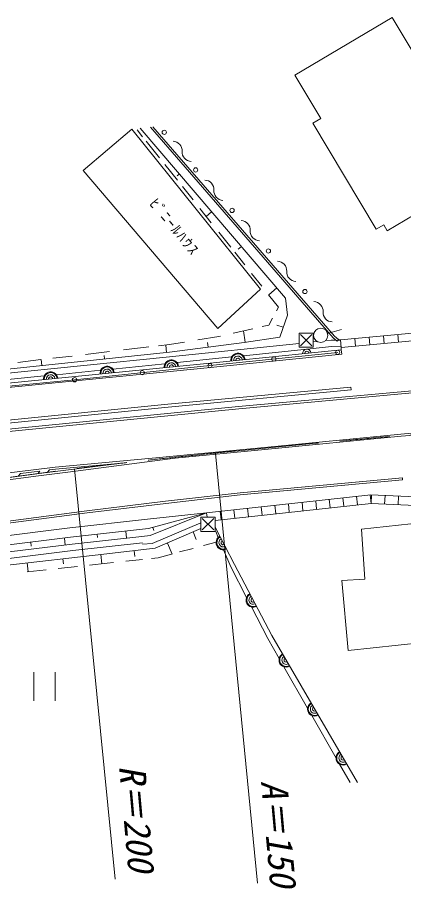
# Model space of a CAD drawing. Units: millimetres, scale not verified. Extents: x 40000 to 680000, y 20000 to 380000.
# Drawn here: x 136387 to 163422, y 256842 to 317951 of the extents above; entities that cross this region are included whole.
import ezdxf
from ezdxf.enums import TextEntityAlignment as Align

# ---------------------------------------------------------------- set-up
doc = ezdxf.new("R2010")
doc.units = ezdxf.units.MM
doc.header["$LTSCALE"] = 1000
doc.linetypes.add('CHAIN', pattern=[18.5, 12, -1.5, 3.5, -1.5])
for name, color, linetype, lineweight in [('M-BGD', 7, 'Continuous', 13), ('M-BMK', 2, 'CHAIN', 13), ('M-STR-HTXT', 7, 'Continuous', 13)]:
    doc.layers.add(name, color=color, linetype=linetype, lineweight=lineweight)
doc.styles.add('ＭＳ ゴシック', font='')
doc.styles.get('ＭＳ ゴシック').set_extended_font_data('MS Gothic')

msp = doc.modelspace()

# ---------------------------------------------------------------- linework, layer by layer
at = {"layer": 'M-BGD'}
for p, q in [((155820, 313912), (162634, 317951)), ((162634, 317951), (169097, 307048)), ((157620, 310875), (155820, 313912)), ((157079, 310554), (157620, 310875)), ((157079, 310554), (161494, 303107)), ((144395, 310132), (140989, 307235)), ((144395, 310132), (153400, 298909)), ((144777, 310067), (145151, 309597)), ((144968, 310187), (155155, 298278)), ((156936, 297299), (145695, 310257)), ((157049, 297398), (145878, 310275)), ((145402, 309282), (146338, 308106)), ((146697, 307655), (147586, 306540)), ((150412, 296156), (140989, 307235)), ((147575, 306847), (147720, 306971)), ((169097, 307048), (162283, 303009)), ((147935, 306101), (148680, 305166)), ((149168, 304553), (149954, 303567)), ((149606, 304003), (149982, 304325)), ((161494, 303107), (162035, 303428)), ((162283, 303009), (162035, 303428)), ((150478, 302909), (151317, 301855)), ((151850, 301709), (152064, 301892)), ((151598, 301502), (152301, 300620)), ((152782, 300016), (153494, 299122)), ((153400, 298909), (150412, 296156)), ((153978, 298514), (154541, 298996)), ((153977, 298515), (154662, 297655)), ((155155, 298278), (155301, 297088)), ((154662, 297655), (154515, 297382)), ((155301, 297088), (154757, 295550)), ((158482, 295511), (156936, 297299)), ((158587, 295618), (157049, 297398)), ((153984, 296394), (153517, 296287)), ((154247, 296884), (153984, 296394)), ((154557, 296400), (155002, 296242)), ((152864, 296137), (151483, 295819)), ((152218, 295988), (152334, 295194)), ((158105, 295813), (159066, 296088)), ((165379, 295960), (158999, 295371)), ((152253, 295183), (147023, 294500)), ((148090, 295202), (147036, 295032)), ((150485, 295589), (149023, 295353)), ((149701, 295180), (149743, 294855)), ((150603, 295616), (150485, 295589)), ((154757, 295550), (152253, 295183)), ((157374, 295243), (157102, 295215)), ((158364, 295347), (157959, 295304)), ((158691, 295337), (158364, 295347)), ((158781, 295262), (158482, 295511)), ((158877, 295378), (158587, 295618)), ((158781, 295262), (158877, 295378)), ((159003, 295327), (158839, 295332)), ((158999, 295371), (158877, 295378)), ((159050, 294823), (158999, 295371)), ((169083, 295750), (159050, 294823)), ((160053, 294916), (160002, 295463)), ((161056, 295008), (161005, 295556)), ((162059, 295101), (162009, 295649)), ((163063, 295194), (163012, 295741)), ((145578, 294860), (143818, 294653)), ((147036, 295032), (146266, 294941)), ((146771, 294989), (146825, 294480)), ((156102, 295110), (147023, 294160)), ((159060, 294653), (149414, 293679)), ((156222, 294670), (152204, 294250)), ((158381, 294896), (156222, 294670)), ((159045, 294875), (158381, 294896)), ((159060, 294653), (159050, 294823)), ((159060, 294653), (159090, 294355)), ((147023, 294500), (134496, 293189)), ((147023, 294160), (134609, 292915)), ((138028, 293972), (136407, 293781)), ((138051, 293974), (138094, 293566)), ((140209, 294228), (138869, 294071)), ((142829, 294537), (141157, 294340)), ((142458, 294274), (142484, 294025)), ((151388, 294164), (147561, 293764)), ((149444, 293381), (159090, 294355)), ((158809, 294476), (149869, 293560)), ((149869, 293560), (140390, 292561)), ((149414, 293679), (140421, 292789)), ((140451, 292490), (149444, 293381)), ((146717, 293677), (143070, 293311)), ((140421, 292789), (130182, 291756)), ((138261, 292829), (135702, 292572)), ((142217, 293226), (139116, 292914)), ((130213, 291458), (140451, 292490)), ((140390, 292561), (130238, 291580)), ((159733, 292056), (146913, 290853)), ((159751, 291857), (146933, 290654)), ((151873, 290687), (164991, 291881)), ((151887, 290537), (165005, 291732)), ((159751, 291857), (159733, 292056)), ((133678, 288891), (151873, 290687)), ((133693, 288742), (151887, 290537)), ((146913, 290853), (134103, 289561)), ((146933, 290654), (134123, 289362)), ((169518, 289278), (163232, 288750)), ((169548, 289130), (163246, 288600)), ((163232, 288750), (153691, 287818)), ((163246, 288600), (153706, 287668)), ((153691, 287818), (145831, 287064)), ((153706, 287668), (147433, 287067)), ((143696, 286720), (138478, 286068)), ((145831, 287064), (139025, 286446)), ((143696, 286720), (139041, 286297)), ((139926, 286098), (147433, 287067)), ((139025, 286446), (133845, 285807)), ((136601, 285996), (136446, 285806)), ((137848, 285990), (136446, 285806)), ((137960, 286164), (136601, 285996)), ((137848, 285990), (137960, 286164)), ((139926, 286098), (137865, 285841)), ((138630, 286246), (138478, 286068)), ((139041, 286297), (138630, 286246)), ((137865, 285841), (134288, 285372)), ((151975, 284652), (163340, 285697)), ((151990, 284502), (163354, 285547)), ((163340, 285697), (163354, 285547)), ((146763, 284049), (151975, 284652)), ((146781, 283900), (151990, 284502)), ((161136, 284506), (149628, 283245)), ((158224, 284187), (158289, 283590)), ((159179, 284291), (159244, 283695)), ((160134, 284396), (160199, 283799)), ((161089, 284500), (161154, 283904)), ((168731, 284130), (161136, 284506)), ((161184, 284503), (161154, 283904)), ((162127, 284457), (162098, 283857)), ((163071, 284410), (163041, 283811)), ((141244, 283381), (146763, 284049)), ((141263, 283232), (146781, 283900)), ((161154, 283904), (150227, 282707)), ((152493, 283559), (152559, 282962)), ((153448, 283664), (153514, 283067)), ((154404, 283768), (154469, 283172)), ((155359, 283873), (155424, 283276)), ((156314, 283977), (156379, 283381)), ((157269, 284082), (157334, 283486)), ((168701, 283531), (161154, 283904)), ((134623, 282521), (141244, 283381)), ((134644, 282372), (141263, 283232)), ((145498, 282797), (149628, 283245)), ((145574, 282141), (149628, 283245)), ((149628, 283245), (145689, 281642)), ((149628, 283245), (149661, 282943)), ((150583, 283350), (150648, 282753)), ((151538, 283454), (151604, 282858)), ((169355, 283049), (160468, 282098)), ((140064, 282190), (145498, 282797)), ((149227, 282547), (145824, 281101)), ((134620, 281498), (140064, 282190)), ((140109, 281529), (145574, 282141)), ((141995, 281506), (141969, 281737)), ((144030, 281471), (143975, 281962)), ((145925, 282006), (145867, 282221)), ((146037, 280759), (149227, 282131)), ((148910, 281367), (148683, 281897)), ((150227, 282236), (151584, 279620)), ((150442, 281511), (150270, 281943)), ((160710, 278588), (160468, 282098)), ((134715, 280857), (140109, 281529)), ((137353, 280908), (137319, 281181)), ((139738, 280983), (139676, 281475)), ((145093, 281591), (140223, 281042)), ((145143, 281144), (140276, 280595)), ((145689, 281642), (145093, 281591)), ((145824, 281101), (145139, 281043)), ((147217, 280354), (146886, 281124)), ((149417, 280950), (150291, 281187)), ((140223, 281042), (134755, 280373)), ((140276, 280595), (134810, 279927)), ((142445, 280344), (146037, 280759)), ((144611, 280181), (144564, 280588)), ((147741, 280496), (148683, 280751)), ((151326, 279459), (150807, 280651)), ((135507, 279555), (142445, 280344)), ((139614, 279659), (139573, 280017)), ((142298, 279673), (142224, 280318)), ((143979, 279851), (145144, 279974)), ((145776, 280041), (146247, 280091)), ((146247, 280091), (147180, 280344)), ((137136, 279109), (137066, 279732)), ((139246, 279340), (140600, 279488)), ((141423, 279577), (142669, 279713)), ((142669, 279713), (143119, 279761)), ((152429, 277314), (151326, 279459)), ((151584, 279620), (154203, 274636)), ((137065, 279102), (138397, 279247)), ((160710, 278588), (159099, 278493)), ((159099, 278493), (159550, 273595)), ((153912, 274428), (152774, 276643)), ((154713, 273027), (153912, 274428)), ((154203, 274636), (160192, 264345)), ((170121, 274726), (159550, 273595)), ((137532, 270072), (137532, 272072)), ((139032, 272072), (139032, 270072)), ((156701, 269548), (155044, 272446)), ((158694, 266060), (156995, 269034)), ((159674, 264345), (158940, 265629))]:
    msp.add_line(p, q, dxfattribs=at)
at = {"layer": 'M-BGD', "color": 30}
for p, q in [((157102, 295837), (156102, 295837)), ((156102, 295837), (156102, 294837)), ((157102, 294837), (157102, 295837)), ((157002, 295737), (156202, 294937)), ((156202, 295737), (157002, 294937)), ((156102, 294837), (157102, 294837)), ((150227, 282943), (149227, 282943)), ((149227, 282943), (149227, 281943)), ((150227, 281943), (150227, 282943)), ((150127, 282843), (149327, 282043)), ((149327, 282843), (150127, 282043)), ((149227, 281943), (150227, 281943))]:
    msp.add_line(p, q, dxfattribs=at)
at = {"layer": 'M-BGD'}
for centre, radius in [((146665, 309901), 150), ((148864, 307266), 150), ((151414, 304426), 150), ((153963, 301587), 150), ((156513, 298747), 150), ((157624, 295676), 500), ((158809, 294476), 150), ((154339, 294018), 150), ((149869, 293560), 150), ((140390, 292561), 150), ((145130, 293061), 150)]:
    msp.add_circle(centre, radius, dxfattribs=at)
for centre, radius, start, end in [((147252, 308611), 669, 356.42691, 87.40969), ((148587, 308527), 669, 176.42691, 267.40969), ((149471, 305888), 669, 356.42691, 87.40969), ((150807, 305804), 669, 176.42691, 267.40969), ((152021, 303048), 669, 356.42691, 87.40969), ((153356, 302965), 669, 176.42691, 267.40969), ((154571, 300208), 669, 356.42691, 87.40969), ((155906, 300125), 669, 176.42691, 267.40969), ((157120, 297369), 669, 356.42691, 87.40969), ((158455, 297285), 669, 176.42691, 267.40969), ((156649, 294410), 300, 5.76482, 185.76482), ((156649, 294410), 150, 5.76482, 185.76482), ((147166, 293457), 500, 5.65367, 185.65367), ((151826, 293923), 500, 5.76482, 185.76482), ((151826, 293923), 450, 5.76482, 185.76482), ((151826, 293923), 300, 5.76482, 185.76482), ((151826, 293923), 150, 5.76482, 185.76482), ((142669, 293012), 500, 5.65367, 185.65367), ((142669, 293012), 450, 5.65367, 185.65367), ((147166, 293457), 450, 5.65367, 185.65367), ((147166, 293457), 300, 5.65367, 185.65367), ((147166, 293457), 150, 5.65367, 185.65367), ((138714, 292617), 500, 5.75986, 185.75986), ((138714, 292617), 450, 5.75986, 185.75986), ((138714, 292617), 300, 5.75986, 185.75986), ((138714, 292617), 150, 5.75986, 185.75986), ((142669, 293012), 300, 5.65367, 185.65367), ((142669, 293012), 150, 5.65367, 185.65367), ((150790, 281151), 500, 117.41524, 297.41524), ((150790, 281151), 450, 117.41524, 297.41524), ((150790, 281151), 300, 117.41524, 297.41524), ((150790, 281151), 150, 117.41524, 297.41524), ((152893, 277128), 500, 117.72765, 297.72765), ((152893, 277128), 450, 117.72765, 297.72765), ((152893, 277128), 300, 117.72765, 297.72765), ((152893, 277128), 150, 117.72765, 297.72765), ((155201, 272921), 500, 120.19546, 300.19546), ((155201, 272921), 450, 120.19546, 300.19546), ((155201, 272921), 300, 120.19546, 300.19546), ((155201, 272921), 150, 120.19546, 300.19546), ((157198, 269491), 500, 120.19546, 300.19546), ((157198, 269491), 450, 120.19546, 300.19546), ((157198, 269491), 300, 120.19546, 300.19546), ((157198, 269491), 150, 120.19546, 300.19546), ((159194, 266060), 500, 120.19546, 300.19546), ((159194, 266060), 450, 120.19546, 300.19546), ((159194, 266060), 300, 120.19546, 300.19546), ((159194, 266060), 150, 120.19546, 300.19546)]:
    msp.add_arc(centre, radius, start, end, dxfattribs=at)
at = {"layer": 'M-BMK'}
msp.add_open_spline([(74423, 267945), (74932, 268197), (75442, 268448), (75952, 268697), (76462, 268946), (76974, 269193), (77487, 269437), (78000, 269681), (78514, 269921), (79031, 270157), (79290, 270275), (79549, 270392), (79809, 270508), (80069, 270624), (80329, 270739), (80590, 270853), (80851, 270967), (81112, 271080), (81374, 271192), (83090, 271928), (84823, 272625), (86561, 273309), (90308, 274785), (94080, 276203), (97904, 277464), (103201, 279211), (108599, 280656), (114044, 281867), (116689, 282455), (119345, 282987), (122009, 283482), (129393, 284854), (136834, 285937), (144296, 286790), (149334, 287366), (154381, 287837), (159429, 288309), (160270, 288387), (161111, 288466), (161952, 288545), (162793, 288623), (163635, 288702), (164476, 288783), (165317, 288863), (166158, 288945), (166999, 289025), (167279, 289052), (167559, 289078), (167839, 289105), (168119, 289131), (168399, 289158), (168679, 289185), (168959, 289212), (169239, 289239), (169519, 289266)], degree=3, knots=[0, 0, 0, 0, 1, 1, 1, 2, 2, 2, 3, 3, 3, 4, 4, 4, 5, 5, 5, 6, 6, 6, 7, 7, 7, 8, 8, 8, 9, 9, 9, 10, 10, 10, 11, 11, 11, 12, 12, 12, 13, 13, 13, 14, 14, 14, 15, 15, 15, 16, 16, 16, 17, 17, 17, 18, 18, 18, 18], dxfattribs=at)
at = {"layer": 'M-STR-HTXT'}
for p, q in [((150258, 287407), (153206, 257285)), ((140378, 286312), (143230, 257559))]:
    msp.add_line(p, q, dxfattribs=at)

# ---------------------------------------------------------------- texts
at = {"layer": 'M-BGD', "insert": (145543, 304867), "char_height": 733.1, "attachment_point": 7, "rotation": 309.421, "style": 'ＭＳ ゴシック'}
msp.add_mtext('\\T1.2;ﾋﾞﾆｰﾙﾊｳｽ', dxfattribs=at)
at = {"layer": 'M-STR-HTXT', "style": 'ＭＳ ゴシック', "oblique": 15}
for s, p in [('R＝200', (142949, 265451)), ('A＝150', (152889, 264391))]:
    msp.add_text(s, height=1833, rotation=275.092, dxfattribs=at).set_placement(p, align=Align.BOTTOM_LEFT)

doc.saveas('drawing.dxf')
